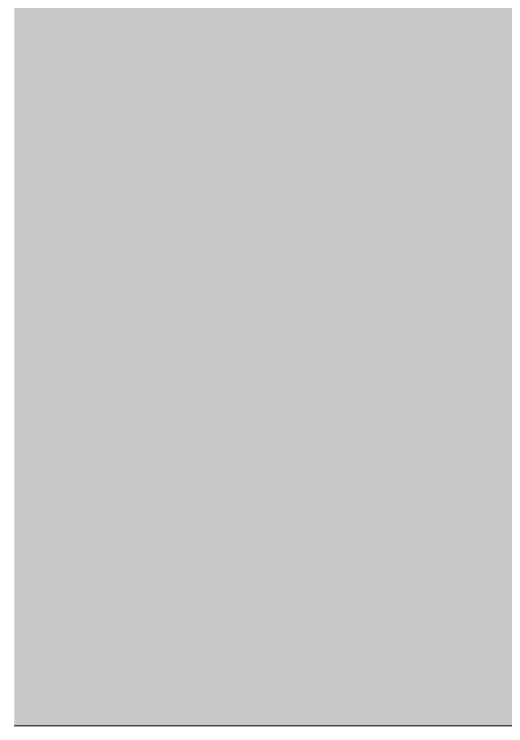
# Model space of a CAD drawing. Header units: millimetres. Extents: x -249154 to 415037, y -45458 to 354837.
# Drawn here: x 3975.8 to 4051.7, y 97561.2 to 97671 of the extents above; entities that cross this region are included whole.
import ezdxf

# ---------------------------------------------------------------- set-up
doc = ezdxf.new("R2010")
doc.units = ezdxf.units.MM
doc.layers.add('A-GLAZ-CWMG', color=7, linetype='Continuous', lineweight=9)
doc.layers.add('A-GLAZ-CWMG-1', color=7, linetype='Continuous', lineweight=20)

# ---------------------------------------------------------------- blocks, each defined once
blk = doc.blocks.new('Прямоугольный импост - Импост структурный с накладкой - 190мм-V192-Объем проектирования 1 этажа')
at = {"layer": 'A-GLAZ-CWMG-1'}
blk.add_line((-25, -188.88), (-25, -40), dxfattribs=at)
blk = doc.blocks.new('Прямоугольный импост - Импост структурный с накладкой - 190мм-V208-Объем проектирования 1 этажа')
at = {"layer": 'A-GLAZ-CWMG'}
blk.add_hatch(color=256, dxfattribs=at).paths.add_polyline_path([(4031.12, 18375.12), (4060, 18375.12), (4060, 18925.12), (3911.12, 18925.12), (3911.12, 18375.12), (4006.12, 18375.12)])
blk = doc.blocks.new('1floor')
at = {"layer": 'A-GLAZ-CWMG'}
blk.add_blockref('Прямоугольный импост - Импост структурный с накладкой - 190мм-V208-Объем проектирования 1 этажа', (0, 0), dxfattribs=at)
at = {"layer": 'A-GLAZ-CWMG', "extrusion": (0, 0, -1), "rotation": 270.0000000000001}
blk.add_blockref('Прямоугольный импост - Импост структурный с накладкой - 190мм-V192-Объем проектирования 1 этажа', (-3871.12, 18350.12), dxfattribs=at)

msp = doc.modelspace()

# ---------------------------------------------------------------- block references
msp.add_blockref('1floor', (64.7, 79186.05))

doc.saveas('drawing.dxf')
